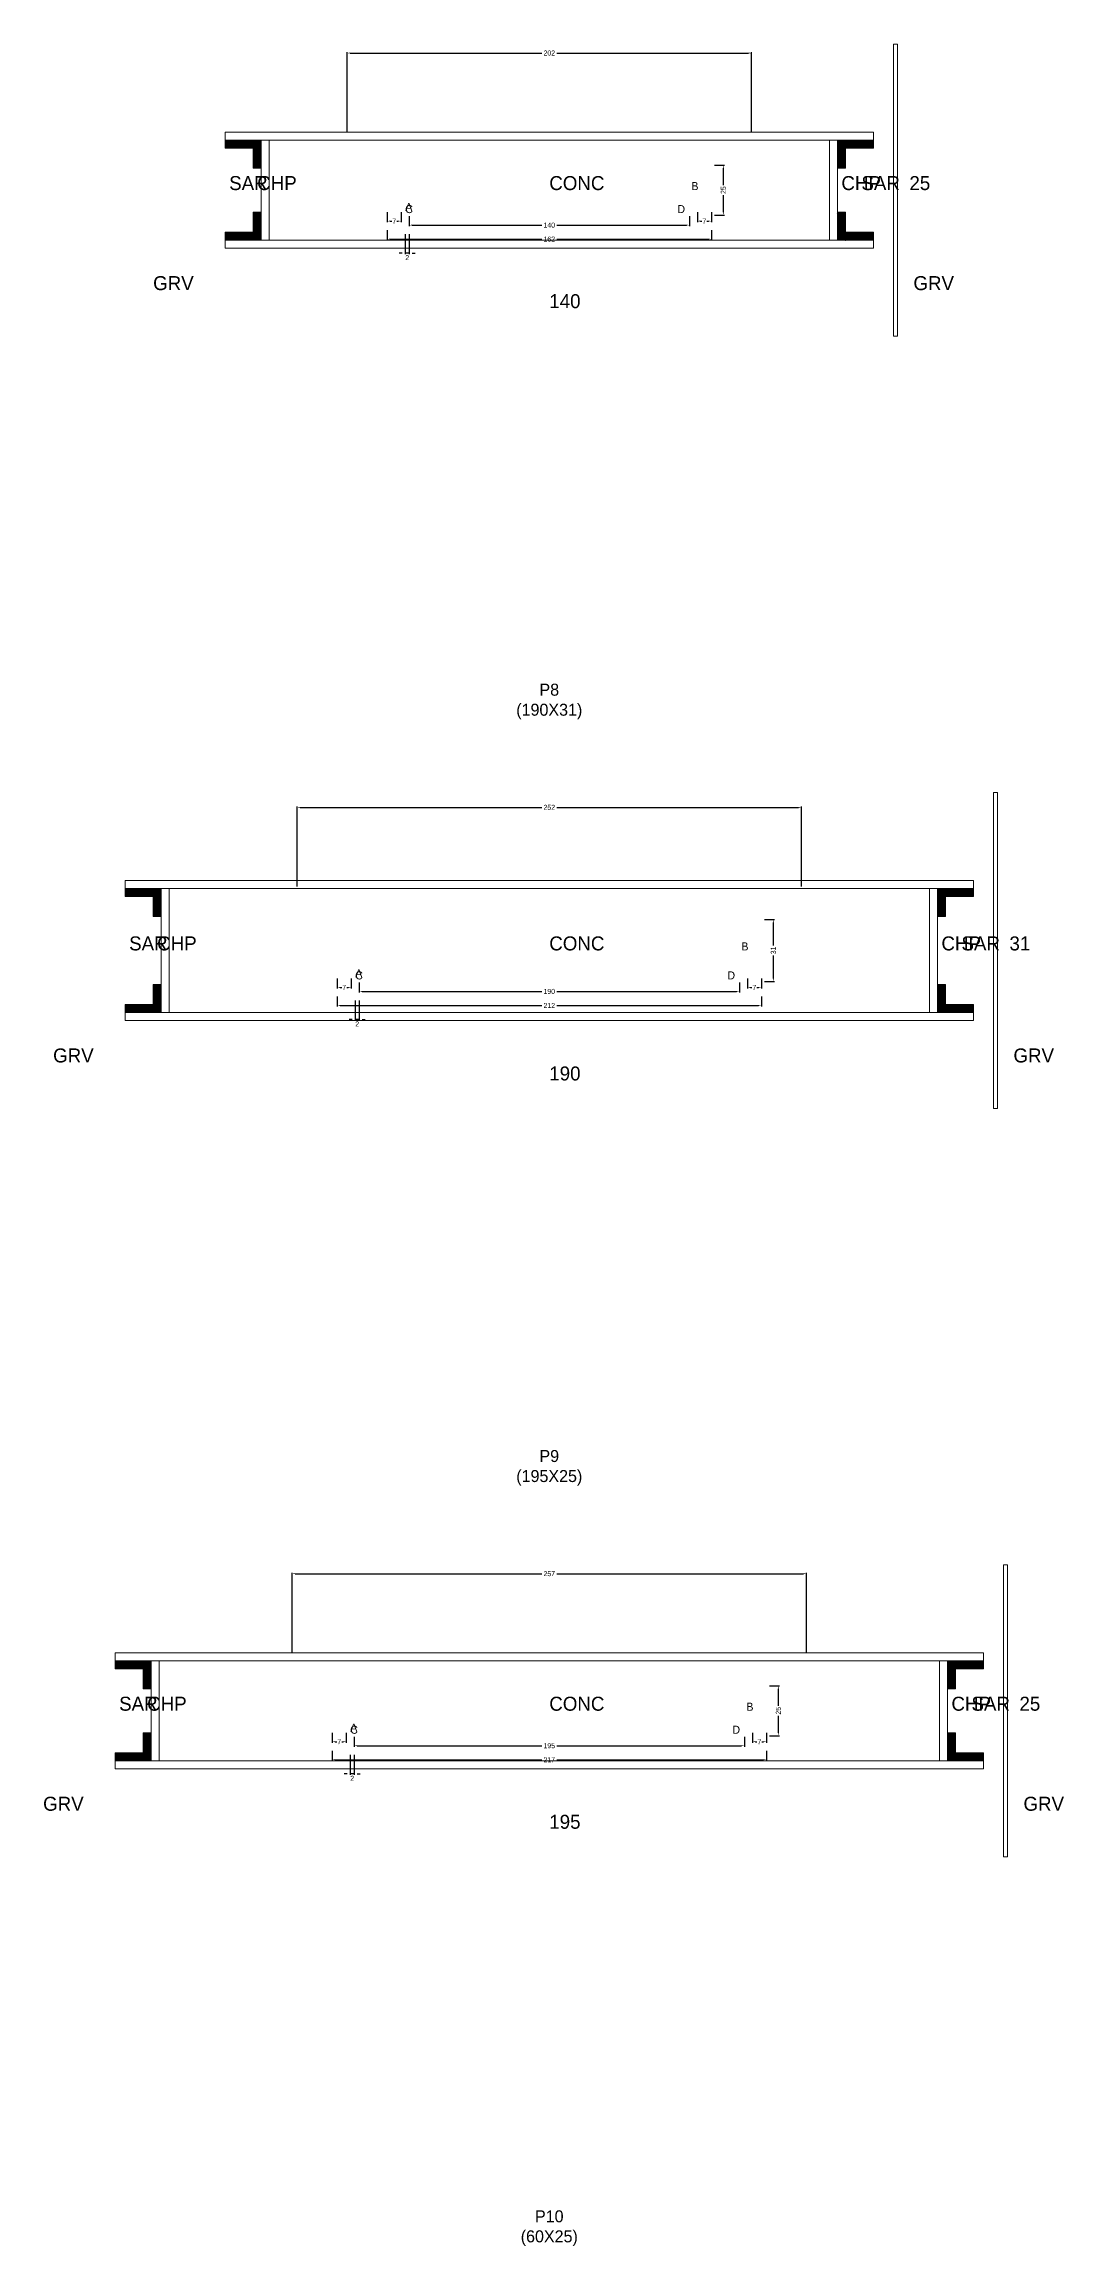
# Model space of a CAD drawing. Header units: centimetres. Extents: x -10500 to 4299, y -38766 to 295.
# Drawn here: x -253 to 257, y -3168 to -2067 of the extents above; entities that cross this region are included whole.
import ezdxf

# ---------------------------------------------------------------- set-up
doc = ezdxf.new("R2010")
doc.units = ezdxf.units.CM
for name, color, linetype in [('COTA', 241, 'Continuous'), ('Hachura', 251, 'Continuous'), ('NOMENCLATURA', 7, 'Continuous'), ('SARRAFO', 251, 'Continuous'), ('Texto Seção', 7, 'Continuous')]:
    doc.layers.add(name, color=color, linetype=linetype)
doc.dimstyles.new('cotax2', dxfattribs={"dimtxt": 2.5, "dimasz": 1.5, "dimexe": 0.5, "dimexo": 0.5, "dimgap": 0.5, "dimtad": 1, "dimcen": 2.5, "dimazin": 3, "dimtfac": 1, "dimtmove": 0, "dimatfit": 3})

# ---------------------------------------------------------------- blocks, each defined once
blk = doc.blocks.new('_CLOSEDFILLED')
at = {"color": 0, "linetype": 'BYBLOCK'}
blk.add_solid([(-1, 0.16), (0, 0), (-1, -0.16)], dxfattribs=at)
blk = doc.blocks.new('*D170')
for p, q in [((-81, -2160), (-81, -2165)), ((-79.5, -2164.5), (-3.75, -2164.5)), ((3.75, -2164.5), (79.5, -2164.5)), ((81, -2160), (81, -2165))]:
    blk.add_line(p, q)
at = {"layer": 'Defpoints'}
for p in [(-81, -2159.5), (-81, -2164.5), (81, -2159.5)]:
    blk.add_point(p, dxfattribs=at)
at = {"layer": 'COTA', "xscale": 1.5, "yscale": 1.5, "rotation": 180}
blk.add_blockref('_CLOSEDFILLED', (-81, -2164.5), dxfattribs=at)
at = {"layer": 'COTA', "xscale": 1.5, "yscale": 1.5}
blk.add_blockref('_CLOSEDFILLED', (81, -2164.5), dxfattribs=at)
at = {"layer": 'COTA', "insert": (0, -2164.5), "char_height": 2.5, "attachment_point": 5}
blk.add_mtext('162', dxfattribs=at)
blk = doc.blocks.new('*D171')
for p, q in [((-70, -2153), (-70, -2158)), ((70, -2153), (70, -2158)), ((-68.5, -2157.5), (-3.75, -2157.5)), ((3.75, -2157.5), (68.5, -2157.5))]:
    blk.add_line(p, q)
at = {"layer": 'Defpoints'}
for p in [(-70, -2152.5), (70, -2152.5), (-70, -2157.5)]:
    blk.add_point(p, dxfattribs=at)
at = {"layer": 'COTA', "xscale": 1.5, "yscale": 1.5, "rotation": 180}
blk.add_blockref('_CLOSEDFILLED', (-70, -2157.5), dxfattribs=at)
at = {"layer": 'COTA', "xscale": 1.5, "yscale": 1.5}
blk.add_blockref('_CLOSEDFILLED', (70, -2157.5), dxfattribs=at)
at = {"layer": 'COTA', "insert": (0, -2157.5), "char_height": 2.5, "attachment_point": 5}
blk.add_mtext('140', dxfattribs=at)
blk = doc.blocks.new('*D172')
for p, q in [((82.5, -2127.5), (87.5, -2127.5)), ((87, -2137.5), (87, -2129)), ((87, -2151), (87, -2142.5)), ((82.5, -2152.5), (87.5, -2152.5))]:
    blk.add_line(p, q)
at = {"layer": 'Defpoints'}
for p in [(82, -2127.5), (82, -2152.5), (87, -2152.5)]:
    blk.add_point(p, dxfattribs=at)
at = {"layer": 'COTA', "xscale": 1.5, "yscale": 1.5}
for p, rotation in [((87, -2127.5), 90), ((87, -2152.5), 270)]:
    blk.add_blockref('_CLOSEDFILLED', p, dxfattribs=dict(at, rotation=rotation))
at = {"layer": 'COTA', "insert": (87, -2140), "char_height": 2.5, "attachment_point": 5, "rotation": 90}
blk.add_mtext('25', dxfattribs=at)
blk = doc.blocks.new('*D173')
for p, q in [((-81, -2151), (-81, -2156)), ((-79.5, -2155.5), (-78.75, -2155.5)), ((-76.25, -2155.5), (-75.5, -2155.5)), ((-74, -2151), (-74, -2156))]:
    blk.add_line(p, q)
at = {"layer": 'Defpoints'}
for p in [(-81, -2150.5), (-81, -2155.5), (-74, -2150.5)]:
    blk.add_point(p, dxfattribs=at)
at = {"layer": 'COTA', "xscale": 1.5, "yscale": 1.5, "rotation": 180}
blk.add_blockref('_CLOSEDFILLED', (-81, -2155.5), dxfattribs=at)
at = {"layer": 'COTA', "xscale": 1.5, "yscale": 1.5}
blk.add_blockref('_CLOSEDFILLED', (-74, -2155.5), dxfattribs=at)
at = {"layer": 'COTA', "insert": (-77.5, -2155.5), "char_height": 2.5, "attachment_point": 5}
blk.add_mtext('7', dxfattribs=at)
blk = doc.blocks.new('*D174')
for p, q in [((74, -2151), (74, -2156)), ((75.5, -2155.5), (76.25, -2155.5)), ((78.75, -2155.5), (79.5, -2155.5)), ((81, -2151), (81, -2156))]:
    blk.add_line(p, q)
at = {"layer": 'Defpoints'}
for p in [(74, -2150.5), (74, -2155.5), (81, -2150.5)]:
    blk.add_point(p, dxfattribs=at)
at = {"layer": 'COTA', "xscale": 1.5, "yscale": 1.5, "rotation": 180}
blk.add_blockref('_CLOSEDFILLED', (74, -2155.5), dxfattribs=at)
at = {"layer": 'COTA', "xscale": 1.5, "yscale": 1.5}
blk.add_blockref('_CLOSEDFILLED', (81, -2155.5), dxfattribs=at)
at = {"layer": 'COTA', "insert": (77.5, -2155.5), "char_height": 2.5, "attachment_point": 5}
blk.add_mtext('7', dxfattribs=at)
blk = doc.blocks.new('*D175')
for p, q in [((-101, -2111), (-101, -2071)), ((-99.5, -2071.5), (-3.75, -2071.5)), ((3.75, -2071.5), (99.5, -2071.5)), ((101, -2111), (101, -2071))]:
    blk.add_line(p, q)
at = {"layer": 'Defpoints'}
for p in [(-101, -2071.5), (-101, -2111.5), (101, -2111.5)]:
    blk.add_point(p, dxfattribs=at)
at = {"layer": 'COTA', "xscale": 1.5, "yscale": 1.5, "rotation": 180}
blk.add_blockref('_CLOSEDFILLED', (-101, -2071.5), dxfattribs=at)
at = {"layer": 'COTA', "xscale": 1.5, "yscale": 1.5}
blk.add_blockref('_CLOSEDFILLED', (101, -2071.5), dxfattribs=at)
at = {"layer": 'COTA', "insert": (0, -2071.5), "char_height": 2.5, "attachment_point": 5}
blk.add_mtext('202', dxfattribs=at)
blk = doc.blocks.new('*D204')
for p, q in [((-106, -2543), (-106, -2548)), ((-104.5, -2547.5), (-3.75, -2547.5)), ((3.75, -2547.5), (104.5, -2547.5)), ((106, -2543), (106, -2548))]:
    blk.add_line(p, q)
at = {"layer": 'Defpoints'}
for p in [(-106, -2542.5), (-106, -2547.5), (106, -2542.5)]:
    blk.add_point(p, dxfattribs=at)
at = {"layer": 'COTA', "xscale": 1.5, "yscale": 1.5, "rotation": 180}
blk.add_blockref('_CLOSEDFILLED', (-106, -2547.5), dxfattribs=at)
at = {"layer": 'COTA', "xscale": 1.5, "yscale": 1.5}
blk.add_blockref('_CLOSEDFILLED', (106, -2547.5), dxfattribs=at)
at = {"layer": 'COTA', "insert": (0, -2547.5), "char_height": 2.5, "attachment_point": 5}
blk.add_mtext('212', dxfattribs=at)
blk = doc.blocks.new('*D205')
for p, q in [((-95, -2536), (-95, -2541)), ((-93.5, -2540.5), (-3.75, -2540.5)), ((3.75, -2540.5), (93.5, -2540.5)), ((95, -2536), (95, -2541))]:
    blk.add_line(p, q)
at = {"layer": 'Defpoints'}
for p in [(-95, -2535.5), (-95, -2540.5), (95, -2535.5)]:
    blk.add_point(p, dxfattribs=at)
at = {"layer": 'COTA', "xscale": 1.5, "yscale": 1.5, "rotation": 180}
blk.add_blockref('_CLOSEDFILLED', (-95, -2540.5), dxfattribs=at)
at = {"layer": 'COTA', "xscale": 1.5, "yscale": 1.5}
blk.add_blockref('_CLOSEDFILLED', (95, -2540.5), dxfattribs=at)
at = {"layer": 'COTA', "insert": (0, -2540.5), "char_height": 2.5, "attachment_point": 5}
blk.add_mtext('190', dxfattribs=at)
blk = doc.blocks.new('*D206')
for p, q in [((107.5, -2504.5), (112.5, -2504.5)), ((112, -2517.5), (112, -2506)), ((112, -2534), (112, -2522.5)), ((107.5, -2535.5), (112.5, -2535.5))]:
    blk.add_line(p, q)
at = {"layer": 'Defpoints'}
for p in [(107, -2504.5), (107, -2535.5), (112, -2535.5)]:
    blk.add_point(p, dxfattribs=at)
at = {"layer": 'COTA', "xscale": 1.5, "yscale": 1.5}
for p, rotation in [((112, -2504.5), 90), ((112, -2535.5), 270)]:
    blk.add_blockref('_CLOSEDFILLED', p, dxfattribs=dict(at, rotation=rotation))
at = {"layer": 'COTA', "insert": (112, -2520), "char_height": 2.5, "attachment_point": 5, "rotation": 90}
blk.add_mtext('31', dxfattribs=at)
blk = doc.blocks.new('*D207')
for p, q in [((-106, -2534), (-106, -2539)), ((-104.5, -2538.5), (-103.75, -2538.5)), ((-101.25, -2538.5), (-100.5, -2538.5)), ((-99, -2534), (-99, -2539))]:
    blk.add_line(p, q)
at = {"layer": 'Defpoints'}
for p in [(-106, -2533.5), (-106, -2538.5), (-99, -2533.5)]:
    blk.add_point(p, dxfattribs=at)
at = {"layer": 'COTA', "xscale": 1.5, "yscale": 1.5, "rotation": 180}
blk.add_blockref('_CLOSEDFILLED', (-106, -2538.5), dxfattribs=at)
at = {"layer": 'COTA', "xscale": 1.5, "yscale": 1.5}
blk.add_blockref('_CLOSEDFILLED', (-99, -2538.5), dxfattribs=at)
at = {"layer": 'COTA', "insert": (-102.5, -2538.5), "char_height": 2.5, "attachment_point": 5}
blk.add_mtext('7', dxfattribs=at)
blk = doc.blocks.new('*D208')
for p, q in [((99, -2534), (99, -2539)), ((100.5, -2538.5), (101.25, -2538.5)), ((103.75, -2538.5), (104.5, -2538.5)), ((106, -2534), (106, -2539))]:
    blk.add_line(p, q)
at = {"layer": 'Defpoints'}
for p in [(99, -2533.5), (99, -2538.5), (106, -2533.5)]:
    blk.add_point(p, dxfattribs=at)
at = {"layer": 'COTA', "xscale": 1.5, "yscale": 1.5, "rotation": 180}
blk.add_blockref('_CLOSEDFILLED', (99, -2538.5), dxfattribs=at)
at = {"layer": 'COTA', "xscale": 1.5, "yscale": 1.5}
blk.add_blockref('_CLOSEDFILLED', (106, -2538.5), dxfattribs=at)
at = {"layer": 'COTA', "insert": (102.5, -2538.5), "char_height": 2.5, "attachment_point": 5}
blk.add_mtext('7', dxfattribs=at)
blk = doc.blocks.new('*D209')
for p, q in [((-126, -2488), (-126, -2448)), ((-124.5, -2448.5), (-3.75, -2448.5)), ((3.75, -2448.5), (124.5, -2448.5)), ((126, -2488), (126, -2448))]:
    blk.add_line(p, q)
at = {"layer": 'Defpoints'}
for p in [(-126, -2448.5), (-126, -2488.5), (126, -2488.5)]:
    blk.add_point(p, dxfattribs=at)
at = {"layer": 'COTA', "xscale": 1.5, "yscale": 1.5, "rotation": 180}
blk.add_blockref('_CLOSEDFILLED', (-126, -2448.5), dxfattribs=at)
at = {"layer": 'COTA', "xscale": 1.5, "yscale": 1.5}
blk.add_blockref('_CLOSEDFILLED', (126, -2448.5), dxfattribs=at)
at = {"layer": 'COTA', "insert": (0, -2448.5), "char_height": 2.5, "attachment_point": 5}
blk.add_mtext('252', dxfattribs=at)
blk = doc.blocks.new('*D238')
for p, q in [((-108.5, -2920), (-108.5, -2925)), ((-107, -2924.5), (-3.75, -2924.5)), ((3.75, -2924.5), (107, -2924.5)), ((108.5, -2920), (108.5, -2925))]:
    blk.add_line(p, q)
at = {"layer": 'Defpoints'}
for p in [(-108.5, -2919.5), (-108.5, -2924.5), (108.5, -2919.5)]:
    blk.add_point(p, dxfattribs=at)
at = {"layer": 'COTA', "xscale": 1.5, "yscale": 1.5, "rotation": 180}
blk.add_blockref('_CLOSEDFILLED', (-108.5, -2924.5), dxfattribs=at)
at = {"layer": 'COTA', "xscale": 1.5, "yscale": 1.5}
blk.add_blockref('_CLOSEDFILLED', (108.5, -2924.5), dxfattribs=at)
at = {"layer": 'COTA', "insert": (0, -2924.5), "char_height": 2.5, "attachment_point": 5}
blk.add_mtext('217', dxfattribs=at)
blk = doc.blocks.new('*D239')
for p, q in [((-97.5, -2913), (-97.5, -2918)), ((97.5, -2913), (97.5, -2918)), ((-96, -2917.5), (-3.75, -2917.5)), ((3.75, -2917.5), (96, -2917.5))]:
    blk.add_line(p, q)
at = {"layer": 'Defpoints'}
for p in [(-97.5, -2912.5), (97.5, -2912.5), (-97.5, -2917.5)]:
    blk.add_point(p, dxfattribs=at)
at = {"layer": 'COTA', "xscale": 1.5, "yscale": 1.5, "rotation": 180}
blk.add_blockref('_CLOSEDFILLED', (-97.5, -2917.5), dxfattribs=at)
at = {"layer": 'COTA', "xscale": 1.5, "yscale": 1.5}
blk.add_blockref('_CLOSEDFILLED', (97.5, -2917.5), dxfattribs=at)
at = {"layer": 'COTA', "insert": (0, -2917.5), "char_height": 2.5, "attachment_point": 5}
blk.add_mtext('195', dxfattribs=at)
blk = doc.blocks.new('*D240')
for p, q in [((110, -2887.5), (115, -2887.5)), ((114.5, -2897.5), (114.5, -2889)), ((114.5, -2911), (114.5, -2902.5)), ((110, -2912.5), (115, -2912.5))]:
    blk.add_line(p, q)
at = {"layer": 'Defpoints'}
for p in [(109.5, -2887.5), (109.5, -2912.5), (114.5, -2912.5)]:
    blk.add_point(p, dxfattribs=at)
at = {"layer": 'COTA', "xscale": 1.5, "yscale": 1.5}
for p, rotation in [((114.5, -2887.5), 90), ((114.5, -2912.5), 270)]:
    blk.add_blockref('_CLOSEDFILLED', p, dxfattribs=dict(at, rotation=rotation))
at = {"layer": 'COTA', "insert": (114.5, -2900), "char_height": 2.5, "attachment_point": 5, "rotation": 90}
blk.add_mtext('25', dxfattribs=at)
blk = doc.blocks.new('*D241')
for p, q in [((-108.5, -2911), (-108.5, -2916)), ((-107, -2915.5), (-106.25, -2915.5)), ((-103.75, -2915.5), (-103, -2915.5)), ((-101.5, -2911), (-101.5, -2916))]:
    blk.add_line(p, q)
at = {"layer": 'Defpoints'}
for p in [(-108.5, -2910.5), (-108.5, -2915.5), (-101.5, -2910.5)]:
    blk.add_point(p, dxfattribs=at)
at = {"layer": 'COTA', "xscale": 1.5, "yscale": 1.5, "rotation": 180}
blk.add_blockref('_CLOSEDFILLED', (-108.5, -2915.5), dxfattribs=at)
at = {"layer": 'COTA', "xscale": 1.5, "yscale": 1.5}
blk.add_blockref('_CLOSEDFILLED', (-101.5, -2915.5), dxfattribs=at)
at = {"layer": 'COTA', "insert": (-105, -2915.5), "char_height": 2.5, "attachment_point": 5}
blk.add_mtext('7', dxfattribs=at)
blk = doc.blocks.new('*D242')
for p, q in [((101.5, -2911), (101.5, -2916)), ((103, -2915.5), (103.75, -2915.5)), ((106.25, -2915.5), (107, -2915.5)), ((108.5, -2911), (108.5, -2916))]:
    blk.add_line(p, q)
at = {"layer": 'Defpoints'}
for p in [(101.5, -2910.5), (101.5, -2915.5), (108.5, -2910.5)]:
    blk.add_point(p, dxfattribs=at)
at = {"layer": 'COTA', "xscale": 1.5, "yscale": 1.5, "rotation": 180}
blk.add_blockref('_CLOSEDFILLED', (101.5, -2915.5), dxfattribs=at)
at = {"layer": 'COTA', "xscale": 1.5, "yscale": 1.5}
blk.add_blockref('_CLOSEDFILLED', (108.5, -2915.5), dxfattribs=at)
at = {"layer": 'COTA', "insert": (105, -2915.5), "char_height": 2.5, "attachment_point": 5}
blk.add_mtext('7', dxfattribs=at)
blk = doc.blocks.new('*D243')
for p, q in [((-128.5, -2871), (-128.5, -2831)), ((-127, -2831.5), (-3.75, -2831.5)), ((3.75, -2831.5), (127, -2831.5)), ((128.5, -2871), (128.5, -2831))]:
    blk.add_line(p, q)
at = {"layer": 'Defpoints'}
for p in [(-128.5, -2831.5), (-128.5, -2871.5), (128.5, -2871.5)]:
    blk.add_point(p, dxfattribs=at)
at = {"layer": 'COTA', "xscale": 1.5, "yscale": 1.5, "rotation": 180}
blk.add_blockref('_CLOSEDFILLED', (-128.5, -2831.5), dxfattribs=at)
at = {"layer": 'COTA', "xscale": 1.5, "yscale": 1.5}
blk.add_blockref('_CLOSEDFILLED', (128.5, -2831.5), dxfattribs=at)
at = {"layer": 'COTA', "insert": (0, -2831.5), "char_height": 2.5, "attachment_point": 5}
blk.add_mtext('257', dxfattribs=at)

msp = doc.modelspace()

# ---------------------------------------------------------------- hatches: boundary and pattern name
at = {"layer": 'SARRAFO'}
h = msp.add_hatch(dxfattribs=at)
h.set_pattern_fill('SOLID', scale=2)
h.paths.add_polyline_path([(-162, -2119), (-148, -2119), (-148, -2115), (-162, -2115)])
h = msp.add_hatch(dxfattribs=at)
h.set_pattern_fill('SOLID', scale=2)
h.paths.add_polyline_path([(-148, -2129), (-144, -2129), (-144, -2115), (-148, -2115)])
h = msp.add_hatch(dxfattribs=at)
h.set_pattern_fill('SOLID', scale=2)
h.paths.add_polyline_path([(144, -2129), (148, -2129), (148, -2115), (144, -2115)])
h = msp.add_hatch(dxfattribs=at)
h.set_pattern_fill('SOLID', scale=2)
h.paths.add_polyline_path([(148, -2119), (162, -2119), (162, -2115), (148, -2115)])
h = msp.add_hatch(dxfattribs=at)
h.set_pattern_fill('SOLID', scale=2)
h.paths.add_polyline_path([(-148, -2165), (-144, -2165), (-144, -2151), (-148, -2151)])
h = msp.add_hatch(dxfattribs=at)
h.set_pattern_fill('SOLID', scale=2)
h.paths.add_polyline_path([(144, -2165), (148, -2165), (148, -2151), (144, -2151)])
h = msp.add_hatch(dxfattribs=at)
h.set_pattern_fill('SOLID', scale=2)
h.paths.add_polyline_path([(-162, -2165), (-148, -2165), (-148, -2161), (-162, -2161)])
h = msp.add_hatch(dxfattribs=at)
h.set_pattern_fill('SOLID', scale=2)
h.paths.add_polyline_path([(148, -2165), (162, -2165), (162, -2161), (148, -2161)])
h = msp.add_hatch(dxfattribs=at)
h.set_pattern_fill('SOLID', scale=2)
h.paths.add_polyline_path([(-212, -2493), (-198, -2493), (-198, -2489), (-212, -2489)])
h = msp.add_hatch(dxfattribs=at)
h.set_pattern_fill('SOLID', scale=2)
h.paths.add_polyline_path([(-198, -2503), (-194, -2503), (-194, -2489), (-198, -2489)])
h = msp.add_hatch(dxfattribs=at)
h.set_pattern_fill('SOLID', scale=2)
h.paths.add_polyline_path([(194, -2503), (198, -2503), (198, -2489), (194, -2489)])
h = msp.add_hatch(dxfattribs=at)
h.set_pattern_fill('SOLID', scale=2)
h.paths.add_polyline_path([(198, -2493), (212, -2493), (212, -2489), (198, -2489)])
h = msp.add_hatch(dxfattribs=at)
h.set_pattern_fill('SOLID', scale=2)
h.paths.add_polyline_path([(-198, -2551), (-194, -2551), (-194, -2537), (-198, -2537)])
h = msp.add_hatch(dxfattribs=at)
h.set_pattern_fill('SOLID', scale=2)
h.paths.add_polyline_path([(194, -2551), (198, -2551), (198, -2537), (194, -2537)])
h = msp.add_hatch(dxfattribs=at)
h.set_pattern_fill('SOLID', scale=2)
h.paths.add_polyline_path([(-212, -2551), (-198, -2551), (-198, -2547), (-212, -2547)])
h = msp.add_hatch(dxfattribs=at)
h.set_pattern_fill('SOLID', scale=2)
h.paths.add_polyline_path([(198, -2551), (212, -2551), (212, -2547), (198, -2547)])
h = msp.add_hatch(dxfattribs=at)
h.set_pattern_fill('SOLID', scale=2)
h.paths.add_polyline_path([(-217, -2879), (-203, -2879), (-203, -2875), (-217, -2875)])
h = msp.add_hatch(dxfattribs=at)
h.set_pattern_fill('SOLID', scale=2)
h.paths.add_polyline_path([(-203, -2889), (-199, -2889), (-199, -2875), (-203, -2875)])
h = msp.add_hatch(dxfattribs=at)
h.set_pattern_fill('SOLID', scale=2)
h.paths.add_polyline_path([(199, -2889), (203, -2889), (203, -2875), (199, -2875)])
h = msp.add_hatch(dxfattribs=at)
h.set_pattern_fill('SOLID', scale=2)
h.paths.add_polyline_path([(203, -2879), (217, -2879), (217, -2875), (203, -2875)])
h = msp.add_hatch(dxfattribs=at)
h.set_pattern_fill('SOLID', scale=2)
h.paths.add_polyline_path([(-203, -2925), (-199, -2925), (-199, -2911), (-203, -2911)])
h = msp.add_hatch(dxfattribs=at)
h.set_pattern_fill('SOLID', scale=2)
h.paths.add_polyline_path([(199, -2925), (203, -2925), (203, -2911), (199, -2911)])
h = msp.add_hatch(dxfattribs=at)
h.set_pattern_fill('SOLID', scale=2)
h.paths.add_polyline_path([(-217, -2925), (-203, -2925), (-203, -2921), (-217, -2921)])
h = msp.add_hatch(dxfattribs=at)
h.set_pattern_fill('SOLID', scale=2)
h.paths.add_polyline_path([(203, -2925), (217, -2925), (217, -2921), (203, -2921)])

# ---------------------------------------------------------------- linework, layer by layer
at = {"layer": 'Hachura', "lineweight": 13}
for points in [[(172, -2213), (174, -2213), (174, -2067), (172, -2067)], [(222, -2599), (224, -2599), (224, -2441), (222, -2441)], [(227, -2973), (229, -2973), (229, -2827), (227, -2827)]]:
    msp.add_lwpolyline(points, close=True, dxfattribs=at)
at = {"layer": 'Hachura', "lineweight": 18}
for points in [[(-162, -2115), (162, -2115), (162, -2111), (-162, -2111)], [(-144, -2165), (-140, -2165), (-140, -2115), (-144, -2115)], [(140, -2165), (144, -2165), (144, -2115), (140, -2115)], [(-162, -2169), (162, -2169), (162, -2165), (-162, -2165)], [(-212, -2489), (212, -2489), (212, -2485), (-212, -2485)], [(-194, -2551), (-190, -2551), (-190, -2489), (-194, -2489)], [(190, -2551), (194, -2551), (194, -2489), (190, -2489)], [(-212, -2555), (212, -2555), (212, -2551), (-212, -2551)], [(-217, -2875), (217, -2875), (217, -2871), (-217, -2871)], [(-199, -2925), (-195, -2925), (-195, -2875), (-199, -2875)], [(195, -2925), (199, -2925), (199, -2875), (195, -2875)], [(-217, -2929), (217, -2929), (217, -2925), (-217, -2925)]]:
    msp.add_lwpolyline(points, close=True, dxfattribs=at)
at = {"layer": 'SARRAFO', "lineweight": 13}
for points in [[(-162, -2119), (-148, -2119), (-148, -2115), (-162, -2115)], [(-148, -2129), (-144, -2129), (-144, -2115), (-148, -2115)], [(144, -2129), (148, -2129), (148, -2115), (144, -2115)], [(148, -2119), (162, -2119), (162, -2115), (148, -2115)], [(-148, -2165), (-144, -2165), (-144, -2151), (-148, -2151)], [(144, -2165), (148, -2165), (148, -2151), (144, -2151)], [(-162, -2165), (-148, -2165), (-148, -2161), (-162, -2161)], [(148, -2165), (162, -2165), (162, -2161), (148, -2161)], [(-212, -2493), (-198, -2493), (-198, -2489), (-212, -2489)], [(-198, -2503), (-194, -2503), (-194, -2489), (-198, -2489)], [(194, -2503), (198, -2503), (198, -2489), (194, -2489)], [(198, -2493), (212, -2493), (212, -2489), (198, -2489)], [(-198, -2551), (-194, -2551), (-194, -2537), (-198, -2537)], [(194, -2551), (198, -2551), (198, -2537), (194, -2537)], [(-212, -2551), (-198, -2551), (-198, -2547), (-212, -2547)], [(198, -2551), (212, -2551), (212, -2547), (198, -2547)], [(-217, -2879), (-203, -2879), (-203, -2875), (-217, -2875)], [(-203, -2889), (-199, -2889), (-199, -2875), (-203, -2875)], [(199, -2889), (203, -2889), (203, -2875), (199, -2875)], [(203, -2879), (217, -2879), (217, -2875), (203, -2875)], [(-203, -2925), (-199, -2925), (-199, -2911), (-203, -2911)], [(199, -2925), (203, -2925), (203, -2911), (199, -2911)], [(-217, -2925), (-203, -2925), (-203, -2921), (-217, -2921)], [(203, -2925), (217, -2925), (217, -2921), (203, -2921)]]:
    msp.add_lwpolyline(points, close=True, dxfattribs=at)

# ---------------------------------------------------------------- texts
at = {"layer": 'NOMENCLATURA'}
for s, p in [('B', (71, -2140)), ('A', (-72, -2150.5)), ('C', (-72, -2151.5)), ('D', (64, -2151.5)), ('B', (96, -2520)), ('A', (-97, -2533.5)), ('C', (-97, -2534.5)), ('D', (89, -2534.5)), ('B', (98.5, -2900)), ('A', (-99.5, -2910.5)), ('C', (-99.5, -2911.5)), ('D', (91.5, -2911.5))]:
    msp.add_text(s, height=4, dxfattribs=at).set_placement(p)
at = {"layer": 'NOMENCLATURA', "char_height": 6, "attachment_point": 8}
for s, insert in [('P8\\P(190X31)', (0, -2404.5)), ('P9\\P(195X25)', (0, -2787.5)), ('P10\\P(60X25)', (0, -3167.5))]:
    msp.add_mtext(s, dxfattribs=dict(at, insert=insert))
at = {"layer": 'Texto Seção'}
for s, p in [('SAR', (-160, -2140)), ('CHP', (-146, -2140)), ('CONC', (0, -2140)), ('CHP', (146, -2140)), ('SAR', (156, -2140)), ('25', (180, -2140)), ('GRV', (-198, -2190)), ('GRV', (182, -2190)), ('140', (0, -2199)), ('SAR', (-210, -2520)), ('CHP', (-196, -2520)), ('CONC', (0, -2520)), ('CHP', (196, -2520)), ('SAR', (206, -2520)), ('31', (230, -2520)), ('GRV', (-248, -2576)), ('GRV', (232, -2576)), ('190', (0, -2585)), ('SAR', (-215, -2900)), ('CHP', (-201, -2900)), ('CONC', (0, -2900)), ('CHP', (201, -2900)), ('SAR', (211, -2900)), ('25', (235, -2900)), ('GRV', (-253, -2950)), ('GRV', (237, -2950)), ('195', (0, -2959))]:
    msp.add_text(s, height=7, dxfattribs=at).set_placement(p)

# ---------------------------------------------------------------- dimensions: what is measured, and where the dimension line sits
at = {"layer": 'COTA'}
for base, p1, p2, picture, middle in [((-101, -2071.5), (-101, -2111.5), (101, -2111.5), '*D175', (0, -2071.5)), ((-81, -2155.5), (-81, -2150.5), (-74, -2150.5), '*D173', (-77.5, -2155.5)), ((-70, -2157.5), (-70, -2152.5), (70, -2152.5), '*D171', (0, -2157.5)), ((74, -2155.5), (74, -2150.5), (81, -2150.5), '*D174', (77.5, -2155.5)), ((-81, -2164.5), (-81, -2159.5), (81, -2159.5), '*D170', (0, -2164.5)), ((-126, -2448.5), (-126, -2488.5), (126, -2488.5), '*D209', (0, -2448.5)), ((-106, -2538.5), (-106, -2533.5), (-99, -2533.5), '*D207', (-102.5, -2538.5)), ((-95, -2540.5), (-95, -2535.5), (95, -2535.5), '*D205', (0, -2540.5)), ((99, -2538.5), (99, -2533.5), (106, -2533.5), '*D208', (102.5, -2538.5)), ((-106, -2547.5), (-106, -2542.5), (106, -2542.5), '*D204', (0, -2547.5)), ((-128.5, -2831.5), (-128.5, -2871.5), (128.5, -2871.5), '*D243', (0, -2831.5)), ((-108.5, -2915.5), (-108.5, -2910.5), (-101.5, -2910.5), '*D241', (-105, -2915.5)), ((-97.5, -2917.5), (-97.5, -2912.5), (97.5, -2912.5), '*D239', (0, -2917.5)), ((101.5, -2915.5), (101.5, -2910.5), (108.5, -2910.5), '*D242', (105, -2915.5)), ((-108.5, -2924.5), (-108.5, -2919.5), (108.5, -2919.5), '*D238', (0, -2924.5))]:
    dim = msp.add_linear_dim(base=base, p1=p1, p2=p2, dimstyle='cotax2', dxfattribs=at)
    dim.commit()
    dim.dimension.update_dxf_attribs({"geometry": picture, "text_midpoint": middle})
for base, p1, p2, picture, middle in [((87, -2152.5), (82, -2152.5), (82, -2127.5), '*D172', (87, -2140)), ((112, -2535.5), (107, -2535.5), (107, -2504.5), '*D206', (112, -2520)), ((114.5, -2912.5), (109.5, -2912.5), (109.5, -2887.5), '*D240', (114.5, -2900))]:
    dim = msp.add_linear_dim(base=base, p1=p1, p2=p2, angle=90, dimstyle='cotax2', dxfattribs=at)
    dim.commit()
    dim.dimension.update_dxf_attribs({"geometry": picture, "text_midpoint": middle})
for base, p1, p2 in [((-70, -2171.5), (-70, -2161.5), (-72, -2161.5)), ((-95, -2554.5), (-95, -2544.5), (-97, -2544.5)), ((-97.5, -2931.5), (-97.5, -2921.5), (-99.5, -2921.5))]:
    msp.add_linear_dim(base=base, p1=p1, p2=p2, dimstyle='cotax2', dxfattribs=at).render()

doc.saveas('drawing.dxf')
